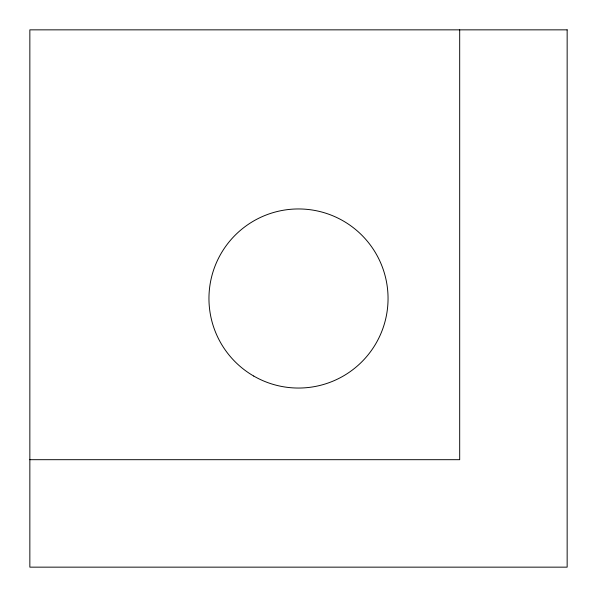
<?xml version="1.0" encoding="UTF-8"?>
<svg xmlns="http://www.w3.org/2000/svg" width="597" height="597" viewBox="0 0 597 597"><rect width="100%" height="100%" fill="white"/><g stroke="black" fill="none" stroke-linecap="round" stroke-linejoin="round"><path stroke-width="0.9" d="M29.85 459.69L459.69 459.69L459.69 29.85M567.15 29.85L29.85 29.85L29.85 567.15L567.15 567.15L567.15 29.85M253.725 376.05A89.55 89.55 0 0 0 388.05 298.5A89.55 89.55 0 0 0 253.725 220.95A89.55 89.55 0 0 0 253.725 376.05"/></g></svg>
